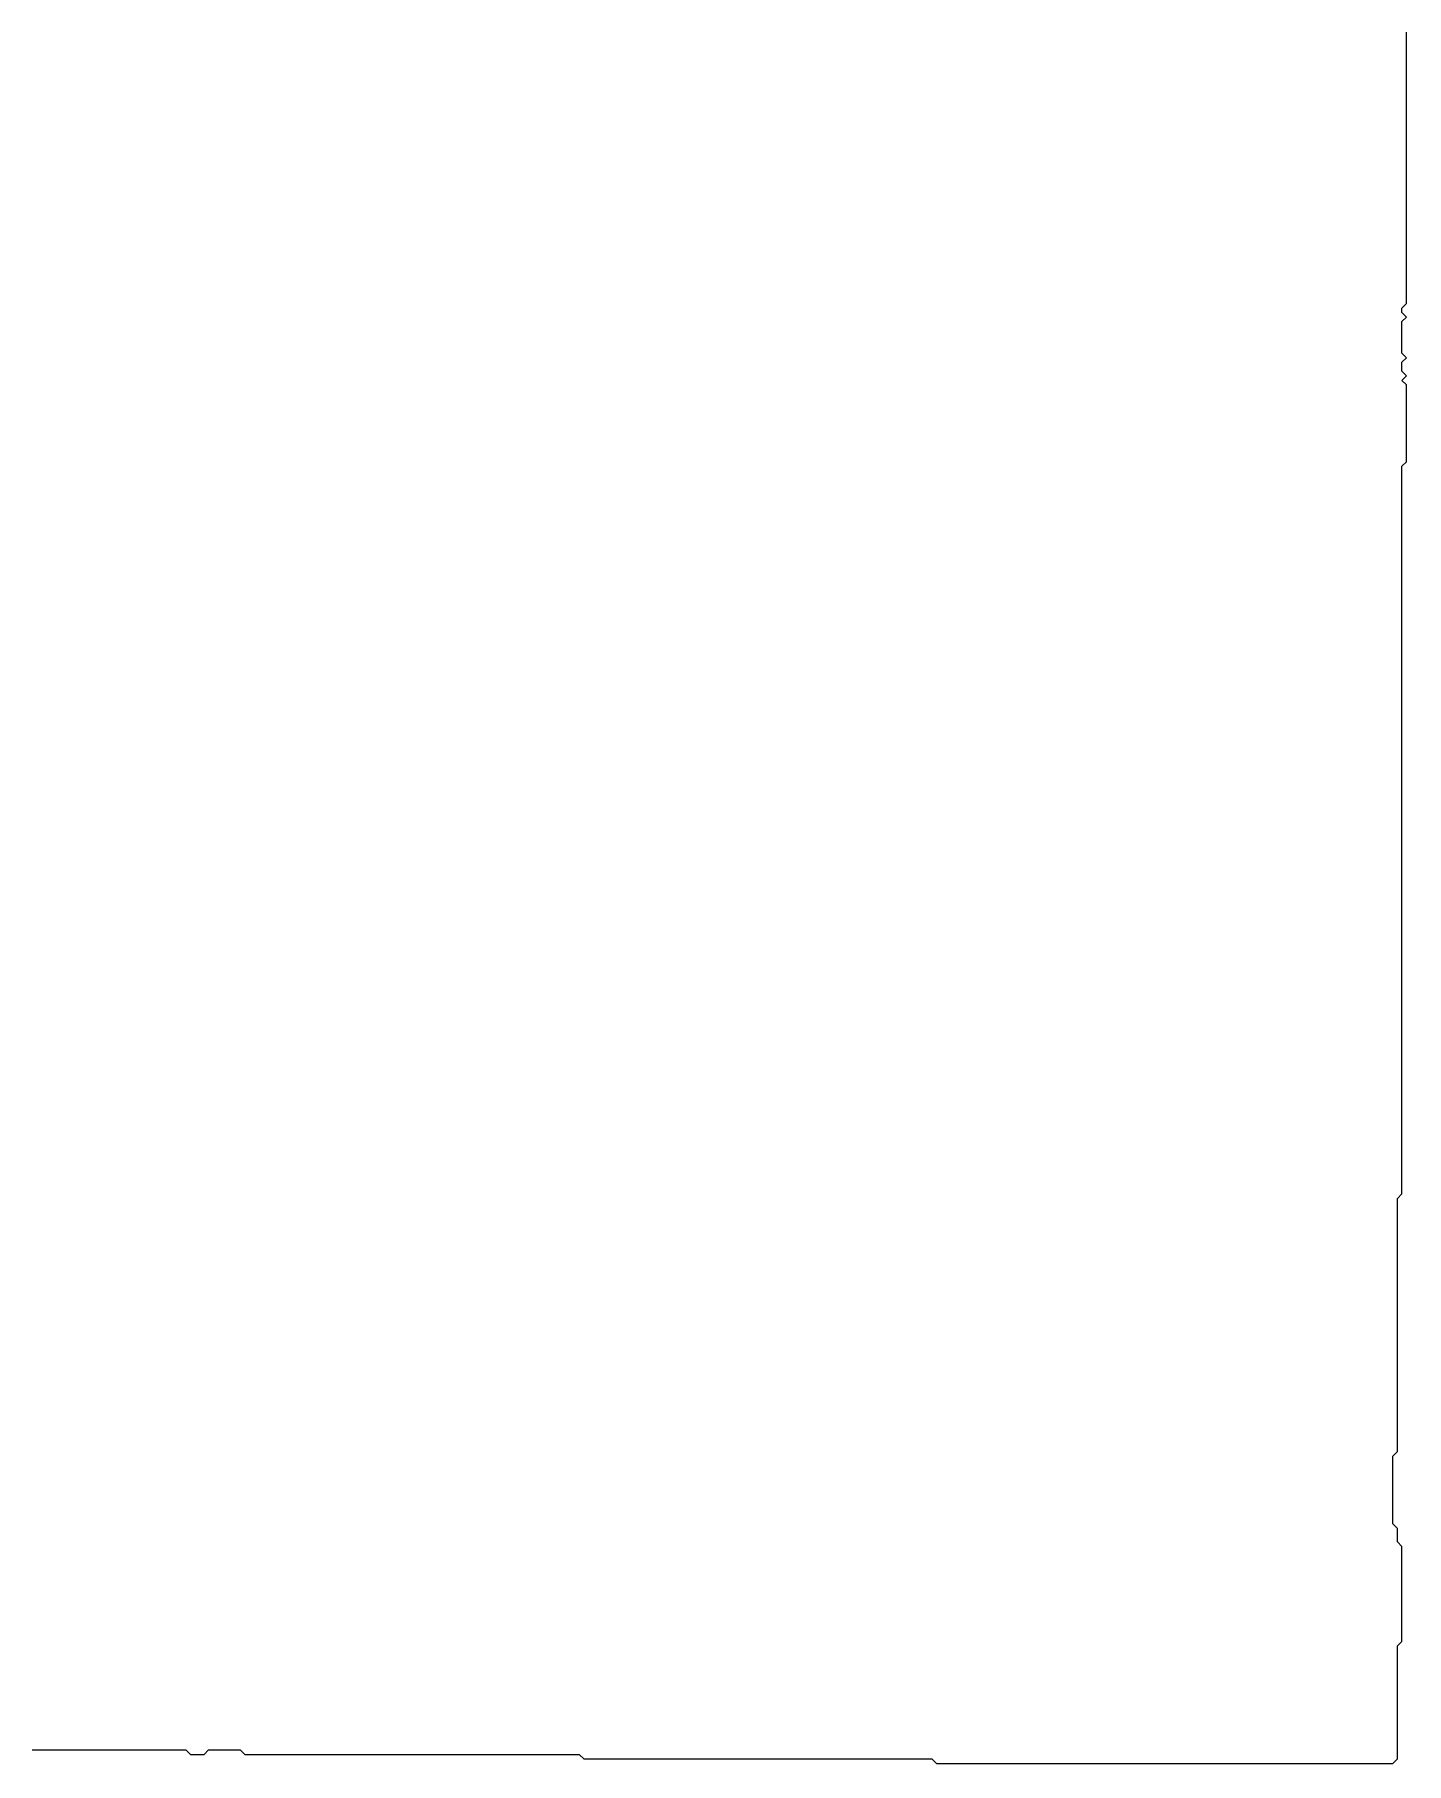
# Model space of a CAD drawing. Extents: x 10 to 111, y 342 to 467.
# Drawn here: x 60.4 to 110.1, y 341.6 to 404.2 of the extents above; entities that cross this region are included whole.
import ezdxf

# ---------------------------------------------------------------- set-up
doc = ezdxf.new("R2010")
doc.units = 0

msp = doc.modelspace()

# ---------------------------------------------------------------- linework, layer by layer
at = {"layer": 'contour_0'}
for p, q in [((110.092, 404.161), (110.092, 404.325)), ((110.092, 403.997), (110.092, 404.161)), ((110.092, 403.834), (110.092, 403.997)), ((110.092, 403.67), (110.092, 403.834)), ((110.092, 403.506), (110.092, 403.67)), ((110.092, 403.342), (110.092, 403.506)), ((110.092, 403.178), (110.092, 403.342)), ((110.092, 403.014), (110.092, 403.178)), ((110.092, 402.851), (110.092, 403.014)), ((110.092, 402.687), (110.092, 402.851)), ((110.092, 402.523), (110.092, 402.687)), ((110.092, 402.359), (110.092, 402.523)), ((110.092, 402.195), (110.092, 402.359)), ((110.092, 402.031), (110.092, 402.195)), ((110.092, 401.868), (110.092, 402.031)), ((110.092, 401.704), (110.092, 401.868)), ((110.092, 401.54), (110.092, 401.704)), ((110.092, 401.376), (110.092, 401.54)), ((110.092, 401.212), (110.092, 401.376)), ((110.092, 401.048), (110.092, 401.212)), ((110.092, 400.885), (110.092, 401.048)), ((110.092, 400.721), (110.092, 400.885)), ((110.092, 400.557), (110.092, 400.721)), ((110.092, 400.393), (110.092, 400.557)), ((110.092, 400.229), (110.092, 400.393)), ((110.092, 400.066), (110.092, 400.229)), ((110.092, 399.902), (110.092, 400.066)), ((110.092, 399.738), (110.092, 399.902)), ((110.092, 399.574), (110.092, 399.738)), ((110.092, 399.41), (110.092, 399.574)), ((110.092, 399.246), (110.092, 399.41)), ((110.092, 399.083), (110.092, 399.246)), ((110.092, 398.919), (110.092, 399.083)), ((110.092, 398.755), (110.092, 398.919)), ((110.092, 398.591), (110.092, 398.755)), ((110.092, 398.427), (110.092, 398.591)), ((110.092, 398.263), (110.092, 398.427)), ((110.092, 398.1), (110.092, 398.263)), ((110.092, 397.936), (110.092, 398.1)), ((110.092, 397.772), (110.092, 397.936)), ((110.092, 397.608), (110.092, 397.772)), ((110.092, 397.444), (110.092, 397.608)), ((110.092, 397.28), (110.092, 397.444)), ((110.092, 397.117), (110.092, 397.28)), ((110.092, 396.953), (110.092, 397.117)), ((110.092, 396.789), (110.092, 396.953)), ((110.092, 396.625), (110.092, 396.789)), ((110.092, 396.461), (110.092, 396.625)), ((110.092, 396.298), (110.092, 396.461)), ((110.092, 396.134), (110.092, 396.298)), ((110.092, 395.97), (110.092, 396.134)), ((110.092, 395.806), (110.092, 395.97)), ((110.092, 395.642), (110.092, 395.806)), ((110.092, 395.478), (110.092, 395.642)), ((110.092, 395.315), (110.092, 395.478)), ((110.092, 395.151), (110.092, 395.315)), ((110.092, 394.987), (110.092, 395.151)), ((110.092, 394.823), (110.092, 394.987)), ((110.092, 394.659), (110.092, 394.823)), ((109.928, 394.332), (110.092, 394.495)), ((109.928, 394.168), (109.928, 394.332)), ((110.092, 394.004), (109.928, 394.168)), ((110.092, 394.495), (110.092, 394.659)), ((109.928, 393.84), (110.092, 394.004)), ((109.928, 393.676), (109.928, 393.84)), ((109.928, 393.512), (109.928, 393.676)), ((109.928, 393.349), (109.928, 393.512)), ((109.928, 393.185), (109.928, 393.349)), ((109.928, 393.021), (109.928, 393.185)), ((109.928, 392.857), (109.928, 393.021)), ((109.928, 392.693), (109.928, 392.857)), ((110.092, 392.529), (109.928, 392.693)), ((109.928, 392.366), (110.092, 392.529)), ((109.928, 392.202), (109.928, 392.366)), ((109.928, 392.038), (109.928, 392.202)), ((110.092, 391.874), (109.928, 392.038)), ((109.928, 391.71), (110.092, 391.874)), ((110.092, 391.547), (109.928, 391.71)), ((110.092, 391.383), (110.092, 391.547)), ((110.092, 391.219), (110.092, 391.383)), ((110.092, 391.055), (110.092, 391.219)), ((110.092, 390.891), (110.092, 391.055)), ((110.092, 390.727), (110.092, 390.891)), ((110.092, 390.564), (110.092, 390.727)), ((110.092, 390.4), (110.092, 390.564)), ((110.092, 390.236), (110.092, 390.4)), ((110.092, 390.072), (110.092, 390.236)), ((110.092, 389.908), (110.092, 390.072)), ((110.092, 389.744), (110.092, 389.908)), ((110.092, 389.581), (110.092, 389.744)), ((110.092, 389.417), (110.092, 389.581)), ((110.092, 389.253), (110.092, 389.417)), ((110.092, 389.089), (110.092, 389.253)), ((109.928, 388.598), (110.092, 388.761)), ((109.928, 388.434), (109.928, 388.598)), ((110.092, 388.925), (110.092, 389.089)), ((110.092, 388.761), (110.092, 388.925)), ((109.928, 388.27), (109.928, 388.434)), ((109.928, 388.106), (109.928, 388.27)), ((109.928, 387.942), (109.928, 388.106)), ((109.928, 387.779), (109.928, 387.942)), ((109.928, 387.615), (109.928, 387.779)), ((109.928, 387.451), (109.928, 387.615)), ((109.928, 387.287), (109.928, 387.451)), ((109.928, 387.123), (109.928, 387.287)), ((109.928, 386.959), (109.928, 387.123)), ((109.928, 386.796), (109.928, 386.959)), ((109.928, 386.632), (109.928, 386.796)), ((109.928, 386.468), (109.928, 386.632)), ((109.928, 386.304), (109.928, 386.468)), ((109.928, 386.14), (109.928, 386.304)), ((109.928, 385.976), (109.928, 386.14)), ((109.928, 385.813), (109.928, 385.976)), ((109.928, 385.649), (109.928, 385.813)), ((109.928, 385.485), (109.928, 385.649)), ((109.928, 385.321), (109.928, 385.485)), ((109.928, 385.157), (109.928, 385.321)), ((109.928, 384.993), (109.928, 385.157)), ((109.928, 384.83), (109.928, 384.993)), ((109.928, 384.666), (109.928, 384.83)), ((109.928, 384.502), (109.928, 384.666)), ((109.928, 384.338), (109.928, 384.502)), ((109.928, 384.174), (109.928, 384.338)), ((109.928, 384.01), (109.928, 384.174)), ((109.928, 383.847), (109.928, 384.01)), ((109.928, 383.683), (109.928, 383.847)), ((109.928, 383.519), (109.928, 383.683)), ((109.928, 383.355), (109.928, 383.519)), ((109.928, 383.191), (109.928, 383.355)), ((109.928, 383.028), (109.928, 383.191)), ((109.928, 382.864), (109.928, 383.028)), ((109.928, 382.7), (109.928, 382.864)), ((109.928, 382.536), (109.928, 382.7)), ((109.928, 382.372), (109.928, 382.536)), ((109.928, 382.208), (109.928, 382.372)), ((109.928, 382.045), (109.928, 382.208)), ((109.928, 381.881), (109.928, 382.045)), ((109.928, 381.717), (109.928, 381.881)), ((109.928, 381.553), (109.928, 381.717)), ((109.928, 381.389), (109.928, 381.553)), ((109.928, 381.225), (109.928, 381.389)), ((109.928, 381.062), (109.928, 381.225)), ((109.928, 380.898), (109.928, 381.062)), ((109.928, 380.734), (109.928, 380.898)), ((109.928, 380.57), (109.928, 380.734)), ((109.928, 380.406), (109.928, 380.57)), ((109.928, 380.242), (109.928, 380.406)), ((109.928, 380.079), (109.928, 380.242)), ((109.928, 379.915), (109.928, 380.079)), ((109.928, 379.751), (109.928, 379.915)), ((109.928, 379.587), (109.928, 379.751)), ((109.928, 379.423), (109.928, 379.587)), ((109.928, 379.26), (109.928, 379.423)), ((109.928, 379.096), (109.928, 379.26)), ((109.928, 378.932), (109.928, 379.096)), ((109.928, 378.768), (109.928, 378.932)), ((109.928, 378.604), (109.928, 378.768)), ((109.928, 378.44), (109.928, 378.604)), ((109.928, 378.277), (109.928, 378.44)), ((109.928, 378.113), (109.928, 378.277)), ((109.928, 377.949), (109.928, 378.113)), ((109.928, 377.785), (109.928, 377.949)), ((109.928, 377.621), (109.928, 377.785)), ((109.928, 377.457), (109.928, 377.621)), ((109.928, 377.294), (109.928, 377.457)), ((109.928, 377.13), (109.928, 377.294)), ((109.928, 376.966), (109.928, 377.13)), ((109.928, 376.802), (109.928, 376.966)), ((109.928, 376.638), (109.928, 376.802)), ((109.928, 376.474), (109.928, 376.638)), ((109.928, 376.311), (109.928, 376.474)), ((109.928, 376.147), (109.928, 376.311)), ((109.928, 375.983), (109.928, 376.147)), ((109.928, 375.819), (109.928, 375.983)), ((109.928, 375.655), (109.928, 375.819)), ((109.928, 375.491), (109.928, 375.655)), ((109.928, 375.328), (109.928, 375.491)), ((109.928, 375.164), (109.928, 375.328)), ((109.928, 375), (109.928, 375.164)), ((109.928, 374.836), (109.928, 375)), ((109.928, 374.672), (109.928, 374.836)), ((109.928, 374.509), (109.928, 374.672)), ((109.928, 374.345), (109.928, 374.509)), ((109.928, 374.181), (109.928, 374.345)), ((109.928, 374.017), (109.928, 374.181)), ((109.928, 373.853), (109.928, 374.017)), ((109.928, 373.689), (109.928, 373.853)), ((109.928, 373.526), (109.928, 373.689)), ((109.928, 373.362), (109.928, 373.526)), ((109.928, 373.198), (109.928, 373.362)), ((109.928, 373.034), (109.928, 373.198)), ((109.928, 372.87), (109.928, 373.034)), ((109.928, 372.706), (109.928, 372.87)), ((109.928, 372.543), (109.928, 372.706)), ((109.928, 372.379), (109.928, 372.543)), ((109.928, 372.215), (109.928, 372.379)), ((109.928, 372.051), (109.928, 372.215)), ((109.928, 371.887), (109.928, 372.051)), ((109.928, 371.723), (109.928, 371.887)), ((109.928, 371.56), (109.928, 371.723)), ((109.928, 371.396), (109.928, 371.56)), ((109.928, 371.232), (109.928, 371.396)), ((109.928, 371.068), (109.928, 371.232)), ((109.928, 370.904), (109.928, 371.068)), ((109.928, 370.74), (109.928, 370.904)), ((109.928, 370.577), (109.928, 370.74)), ((109.928, 370.413), (109.928, 370.577)), ((109.928, 370.249), (109.928, 370.413)), ((109.928, 370.085), (109.928, 370.249)), ((109.928, 369.921), (109.928, 370.085)), ((109.928, 369.758), (109.928, 369.921)), ((109.928, 369.594), (109.928, 369.758)), ((109.928, 369.43), (109.928, 369.594)), ((109.928, 369.266), (109.928, 369.43)), ((109.928, 369.102), (109.928, 369.266)), ((109.928, 368.938), (109.928, 369.102)), ((109.928, 368.775), (109.928, 368.938)), ((109.928, 368.611), (109.928, 368.775)), ((109.928, 368.447), (109.928, 368.611)), ((109.928, 368.283), (109.928, 368.447)), ((109.928, 368.119), (109.928, 368.283)), ((109.928, 367.955), (109.928, 368.119)), ((109.928, 367.792), (109.928, 367.955)), ((109.928, 367.628), (109.928, 367.792)), ((109.928, 367.464), (109.928, 367.628)), ((109.928, 367.3), (109.928, 367.464)), ((109.928, 367.136), (109.928, 367.3)), ((109.928, 366.972), (109.928, 367.136)), ((109.928, 366.809), (109.928, 366.972)), ((109.928, 366.645), (109.928, 366.809)), ((109.928, 366.481), (109.928, 366.645)), ((109.928, 366.317), (109.928, 366.481)), ((109.928, 366.153), (109.928, 366.317)), ((109.928, 365.99), (109.928, 366.153)), ((109.928, 365.826), (109.928, 365.99)), ((109.928, 365.662), (109.928, 365.826)), ((109.928, 365.498), (109.928, 365.662)), ((109.928, 365.334), (109.928, 365.498)), ((109.928, 365.17), (109.928, 365.334)), ((109.928, 365.007), (109.928, 365.17)), ((109.928, 364.843), (109.928, 365.007)), ((109.928, 364.679), (109.928, 364.843)), ((109.928, 364.515), (109.928, 364.679)), ((109.928, 364.351), (109.928, 364.515)), ((109.928, 364.187), (109.928, 364.351)), ((109.928, 364.024), (109.928, 364.187)), ((109.928, 363.86), (109.928, 364.024)), ((109.928, 363.696), (109.928, 363.86)), ((109.928, 363.532), (109.928, 363.696)), ((109.928, 363.368), (109.928, 363.532)), ((109.928, 363.204), (109.928, 363.368)), ((109.928, 363.041), (109.928, 363.204)), ((109.928, 362.877), (109.928, 363.041)), ((109.928, 362.713), (109.928, 362.877)), ((109.764, 362.058), (109.928, 362.221)), ((109.928, 362.549), (109.928, 362.713)), ((109.928, 362.385), (109.928, 362.549)), ((109.928, 362.221), (109.928, 362.385)), ((109.764, 361.894), (109.764, 362.058)), ((109.764, 361.73), (109.764, 361.894)), ((109.764, 361.566), (109.764, 361.73)), ((109.764, 361.402), (109.764, 361.566)), ((109.764, 361.239), (109.764, 361.402)), ((109.764, 361.075), (109.764, 361.239)), ((109.764, 360.911), (109.764, 361.075)), ((109.764, 360.747), (109.764, 360.911)), ((109.764, 360.583), (109.764, 360.747)), ((109.764, 360.419), (109.764, 360.583)), ((109.764, 360.256), (109.764, 360.419)), ((109.764, 360.092), (109.764, 360.256)), ((109.764, 359.928), (109.764, 360.092)), ((109.764, 359.764), (109.764, 359.928)), ((109.764, 359.6), (109.764, 359.764)), ((109.764, 359.436), (109.764, 359.6)), ((109.764, 359.273), (109.764, 359.436)), ((109.764, 359.109), (109.764, 359.273)), ((109.764, 358.945), (109.764, 359.109)), ((109.764, 358.781), (109.764, 358.945)), ((109.764, 358.617), (109.764, 358.781)), ((109.764, 358.453), (109.764, 358.617)), ((109.764, 358.29), (109.764, 358.453)), ((109.764, 358.126), (109.764, 358.29)), ((109.764, 357.962), (109.764, 358.126)), ((109.764, 357.798), (109.764, 357.962)), ((109.764, 357.634), (109.764, 357.798)), ((109.764, 357.471), (109.764, 357.634)), ((109.764, 357.307), (109.764, 357.471)), ((109.764, 357.143), (109.764, 357.307)), ((109.764, 356.979), (109.764, 357.143)), ((109.764, 356.815), (109.764, 356.979)), ((109.764, 356.651), (109.764, 356.815)), ((109.764, 356.488), (109.764, 356.651)), ((109.764, 356.324), (109.764, 356.488)), ((109.764, 356.16), (109.764, 356.324)), ((109.764, 355.996), (109.764, 356.16)), ((109.764, 355.832), (109.764, 355.996)), ((109.764, 355.668), (109.764, 355.832)), ((109.764, 355.505), (109.764, 355.668)), ((109.764, 355.341), (109.764, 355.505)), ((109.764, 355.177), (109.764, 355.341)), ((109.764, 355.013), (109.764, 355.177)), ((109.764, 354.849), (109.764, 355.013)), ((109.764, 354.685), (109.764, 354.849)), ((109.764, 354.522), (109.764, 354.685)), ((109.764, 354.358), (109.764, 354.522)), ((109.764, 354.194), (109.764, 354.358)), ((109.764, 354.03), (109.764, 354.194)), ((109.764, 353.866), (109.764, 354.03)), ((109.764, 353.702), (109.764, 353.866)), ((109.764, 353.539), (109.764, 353.702)), ((109.764, 353.375), (109.764, 353.539)), ((109.6, 352.72), (109.764, 352.883)), ((109.764, 353.211), (109.764, 353.375)), ((109.764, 353.047), (109.764, 353.211)), ((109.764, 352.883), (109.764, 353.047)), ((109.6, 352.556), (109.6, 352.72)), ((109.6, 352.392), (109.6, 352.556)), ((109.6, 352.228), (109.6, 352.392)), ((109.6, 352.064), (109.6, 352.228)), ((109.6, 351.9), (109.6, 352.064)), ((109.6, 351.737), (109.6, 351.9)), ((109.6, 351.573), (109.6, 351.737)), ((109.6, 351.409), (109.6, 351.573)), ((109.6, 351.245), (109.6, 351.409)), ((109.6, 351.081), (109.6, 351.245)), ((109.6, 350.917), (109.6, 351.081)), ((109.6, 350.754), (109.6, 350.917)), ((109.6, 350.59), (109.6, 350.754)), ((109.6, 350.426), (109.6, 350.59)), ((109.6, 350.262), (109.6, 350.426)), ((109.764, 350.098), (109.6, 350.262)), ((109.764, 349.934), (109.764, 350.098)), ((109.764, 349.771), (109.764, 349.934)), ((109.764, 349.607), (109.764, 349.771)), ((109.928, 349.443), (109.764, 349.607)), ((109.928, 349.279), (109.928, 349.443)), ((109.928, 349.115), (109.928, 349.279)), ((109.928, 348.952), (109.928, 349.115)), ((109.928, 348.788), (109.928, 348.952)), ((109.928, 348.624), (109.928, 348.788)), ((109.928, 348.46), (109.928, 348.624)), ((109.928, 348.296), (109.928, 348.46)), ((109.928, 348.132), (109.928, 348.296)), ((109.928, 347.969), (109.928, 348.132)), ((109.928, 347.805), (109.928, 347.969)), ((109.928, 347.641), (109.928, 347.805)), ((109.928, 347.477), (109.928, 347.641)), ((109.928, 347.313), (109.928, 347.477)), ((109.928, 347.149), (109.928, 347.313)), ((109.928, 346.986), (109.928, 347.149)), ((109.928, 346.822), (109.928, 346.986)), ((109.928, 346.658), (109.928, 346.822)), ((109.928, 346.494), (109.928, 346.658)), ((109.764, 345.839), (109.928, 346.003)), ((109.928, 346.33), (109.928, 346.494)), ((109.928, 346.166), (109.928, 346.33)), ((109.928, 346.003), (109.928, 346.166)), ((109.764, 345.675), (109.764, 345.839)), ((109.764, 345.511), (109.764, 345.675)), ((109.764, 345.347), (109.764, 345.511)), ((109.764, 345.183), (109.764, 345.347)), ((109.764, 345.02), (109.764, 345.183)), ((109.764, 344.856), (109.764, 345.02)), ((109.764, 344.692), (109.764, 344.856)), ((109.764, 344.528), (109.764, 344.692)), ((109.764, 344.364), (109.764, 344.528)), ((109.764, 344.201), (109.764, 344.364)), ((109.764, 344.037), (109.764, 344.201)), ((109.764, 343.873), (109.764, 344.037)), ((109.764, 343.709), (109.764, 343.873)), ((109.764, 343.545), (109.764, 343.709)), ((109.764, 343.381), (109.764, 343.545)), ((109.764, 343.218), (109.764, 343.381)), ((109.764, 343.054), (109.764, 343.218)), ((109.764, 342.89), (109.764, 343.054)), ((109.764, 342.726), (109.764, 342.89)), ((109.764, 342.562), (109.764, 342.726)), ((109.764, 342.398), (109.764, 342.562)), ((109.764, 342.235), (109.764, 342.398)), ((109.764, 342.071), (109.764, 342.235)), ((60.288, 342.071), (60.452, 342.071)), ((60.452, 342.071), (60.616, 342.071)), ((60.616, 342.071), (60.78, 342.071)), ((60.78, 342.071), (60.944, 342.071)), ((60.944, 342.071), (61.107, 342.071)), ((61.107, 342.071), (61.271, 342.071)), ((61.271, 342.071), (61.435, 342.071)), ((61.435, 342.071), (61.599, 342.071)), ((61.599, 342.071), (61.763, 342.071)), ((61.763, 342.071), (61.927, 342.071)), ((61.927, 342.071), (62.09, 342.071)), ((62.09, 342.071), (62.254, 342.071)), ((62.254, 342.071), (62.418, 342.071)), ((62.418, 342.071), (62.582, 342.071)), ((62.582, 342.071), (62.746, 342.071)), ((62.746, 342.071), (62.91, 342.071)), ((62.91, 342.071), (63.073, 342.071)), ((63.073, 342.071), (63.237, 342.071)), ((63.237, 342.071), (63.401, 342.071)), ((63.401, 342.071), (63.565, 342.071)), ((63.565, 342.071), (63.729, 342.071)), ((63.729, 342.071), (63.893, 342.071)), ((63.893, 342.071), (64.056, 342.071)), ((64.056, 342.071), (64.22, 342.071)), ((64.22, 342.071), (64.384, 342.071)), ((64.384, 342.071), (64.548, 342.071)), ((64.548, 342.071), (64.712, 342.071)), ((64.712, 342.071), (64.875, 342.071)), ((64.875, 342.071), (65.039, 342.071)), ((65.039, 342.071), (65.203, 342.071)), ((65.203, 342.071), (65.367, 342.071)), ((65.367, 342.071), (65.531, 342.071)), ((65.531, 342.071), (65.695, 342.071)), ((65.695, 342.071), (65.858, 342.071)), ((65.858, 342.071), (66.022, 341.907)), ((66.022, 341.907), (66.186, 341.907)), ((66.186, 341.907), (66.35, 341.907)), ((66.35, 341.907), (66.514, 341.907)), ((66.514, 341.907), (66.678, 342.071)), ((66.678, 342.071), (66.841, 342.071)), ((66.841, 342.071), (67.005, 342.071)), ((67.005, 342.071), (67.169, 342.071)), ((67.169, 342.071), (67.333, 342.071)), ((67.333, 342.071), (67.497, 342.071)), ((67.497, 342.071), (67.661, 342.071)), ((67.661, 342.071), (67.824, 342.071)), ((67.824, 342.071), (67.988, 341.907)), ((67.988, 341.907), (68.152, 341.907)), ((68.152, 341.907), (68.316, 341.907)), ((68.316, 341.907), (68.48, 341.907)), ((68.48, 341.907), (68.644, 341.907)), ((68.644, 341.907), (68.807, 341.907)), ((68.807, 341.907), (68.971, 341.907)), ((68.971, 341.907), (69.135, 341.907)), ((69.135, 341.907), (69.299, 341.907)), ((69.299, 341.907), (69.463, 341.907)), ((69.463, 341.907), (69.626, 341.907)), ((69.626, 341.907), (69.79, 341.907)), ((69.79, 341.907), (69.954, 341.907)), ((69.954, 341.907), (70.118, 341.907)), ((70.118, 341.907), (70.282, 341.907)), ((70.282, 341.907), (70.446, 341.907)), ((70.446, 341.907), (70.609, 341.907)), ((70.609, 341.907), (70.773, 341.907)), ((70.773, 341.907), (70.937, 341.907)), ((70.937, 341.907), (71.101, 341.907)), ((71.101, 341.907), (71.265, 341.907)), ((71.265, 341.907), (71.429, 341.907)), ((71.429, 341.907), (71.592, 341.907)), ((71.592, 341.907), (71.756, 341.907)), ((71.756, 341.907), (71.92, 341.907)), ((71.92, 341.907), (72.084, 341.907)), ((72.084, 341.907), (72.248, 341.907)), ((72.248, 341.907), (72.412, 341.907)), ((72.412, 341.907), (72.575, 341.907)), ((72.575, 341.907), (72.739, 341.907)), ((72.739, 341.907), (72.903, 341.907)), ((72.903, 341.907), (73.067, 341.907)), ((73.067, 341.907), (73.231, 341.907)), ((73.231, 341.907), (73.394, 341.907)), ((73.394, 341.907), (73.558, 341.907)), ((73.558, 341.907), (73.722, 341.907)), ((73.722, 341.907), (73.886, 341.907)), ((73.886, 341.907), (74.05, 341.907)), ((74.05, 341.907), (74.214, 341.907)), ((74.214, 341.907), (74.377, 341.907)), ((74.377, 341.907), (74.541, 341.907)), ((74.541, 341.907), (74.705, 341.907)), ((74.705, 341.907), (74.869, 341.907)), ((74.869, 341.907), (75.033, 341.907)), ((75.033, 341.907), (75.197, 341.907)), ((75.197, 341.907), (75.36, 341.907)), ((75.36, 341.907), (75.524, 341.907)), ((75.524, 341.907), (75.688, 341.907)), ((75.688, 341.907), (75.852, 341.907)), ((75.852, 341.907), (76.016, 341.907)), ((76.016, 341.907), (76.18, 341.907)), ((76.18, 341.907), (76.343, 341.907)), ((76.343, 341.907), (76.507, 341.907)), ((76.507, 341.907), (76.671, 341.907)), ((76.671, 341.907), (76.835, 341.907)), ((76.835, 341.907), (76.999, 341.907)), ((76.999, 341.907), (77.163, 341.907)), ((77.163, 341.907), (77.326, 341.907)), ((77.326, 341.907), (77.49, 341.907)), ((77.49, 341.907), (77.654, 341.907)), ((77.654, 341.907), (77.818, 341.907)), ((77.818, 341.907), (77.982, 341.907)), ((77.982, 341.907), (78.145, 341.907)), ((78.145, 341.907), (78.309, 341.907)), ((78.309, 341.907), (78.473, 341.907)), ((78.473, 341.907), (78.637, 341.907)), ((78.637, 341.907), (78.801, 341.907)), ((78.801, 341.907), (78.965, 341.907)), ((78.965, 341.907), (79.128, 341.907)), ((79.128, 341.907), (79.292, 341.907)), ((79.292, 341.907), (79.456, 341.907)), ((79.456, 341.907), (79.62, 341.907)), ((79.62, 341.907), (79.784, 341.907)), ((79.784, 341.907), (79.948, 341.907)), ((79.948, 341.907), (80.111, 341.907)), ((80.111, 341.907), (80.275, 341.743)), ((80.275, 341.743), (80.439, 341.743)), ((80.439, 341.743), (80.603, 341.743)), ((80.603, 341.743), (80.767, 341.743)), ((80.767, 341.743), (80.931, 341.743)), ((80.931, 341.743), (81.094, 341.743)), ((81.094, 341.743), (81.258, 341.743)), ((81.258, 341.743), (81.422, 341.743)), ((81.422, 341.743), (81.586, 341.743)), ((81.586, 341.743), (81.75, 341.743)), ((81.75, 341.743), (81.913, 341.743)), ((81.913, 341.743), (82.077, 341.743)), ((82.077, 341.743), (82.241, 341.743)), ((82.241, 341.743), (82.405, 341.743)), ((82.405, 341.743), (82.569, 341.743)), ((82.569, 341.743), (82.733, 341.743)), ((82.733, 341.743), (82.896, 341.743)), ((82.896, 341.743), (83.06, 341.743)), ((83.06, 341.743), (83.224, 341.743)), ((83.224, 341.743), (83.388, 341.743)), ((83.388, 341.743), (83.552, 341.743)), ((83.552, 341.743), (83.716, 341.743)), ((83.716, 341.743), (83.879, 341.743)), ((83.879, 341.743), (84.043, 341.743)), ((84.043, 341.743), (84.207, 341.743)), ((84.207, 341.743), (84.371, 341.743)), ((84.371, 341.743), (84.535, 341.743)), ((84.535, 341.743), (84.699, 341.743)), ((84.699, 341.743), (84.862, 341.743)), ((84.862, 341.743), (85.026, 341.743)), ((85.026, 341.743), (85.19, 341.743)), ((85.19, 341.743), (85.354, 341.743)), ((85.354, 341.743), (85.518, 341.743)), ((85.518, 341.743), (85.682, 341.743)), ((85.682, 341.743), (85.845, 341.743)), ((85.845, 341.743), (86.009, 341.743)), ((86.009, 341.743), (86.173, 341.743)), ((86.173, 341.743), (86.337, 341.743)), ((86.337, 341.743), (86.501, 341.743)), ((86.501, 341.743), (86.664, 341.743)), ((86.664, 341.743), (86.828, 341.743)), ((86.828, 341.743), (86.992, 341.743)), ((86.992, 341.743), (87.156, 341.743)), ((87.156, 341.743), (87.32, 341.743)), ((87.32, 341.743), (87.484, 341.743)), ((87.484, 341.743), (87.647, 341.743)), ((87.647, 341.743), (87.811, 341.743)), ((87.811, 341.743), (87.975, 341.743)), ((87.975, 341.743), (88.139, 341.743)), ((88.139, 341.743), (88.303, 341.743)), ((88.303, 341.743), (88.467, 341.743)), ((88.467, 341.743), (88.63, 341.743)), ((88.63, 341.743), (88.794, 341.743)), ((88.794, 341.743), (88.958, 341.743)), ((88.958, 341.743), (89.122, 341.743)), ((89.122, 341.743), (89.286, 341.743)), ((89.286, 341.743), (89.45, 341.743)), ((89.45, 341.743), (89.613, 341.743)), ((89.613, 341.743), (89.777, 341.743)), ((89.777, 341.743), (89.941, 341.743)), ((89.941, 341.743), (90.105, 341.743)), ((90.105, 341.743), (90.269, 341.743)), ((90.269, 341.743), (90.433, 341.743)), ((90.433, 341.743), (90.596, 341.743)), ((90.596, 341.743), (90.76, 341.743)), ((90.76, 341.743), (90.924, 341.743)), ((90.924, 341.743), (91.088, 341.743)), ((91.088, 341.743), (91.252, 341.743)), ((91.252, 341.743), (91.415, 341.743)), ((91.415, 341.743), (91.579, 341.743)), ((91.579, 341.743), (91.743, 341.743)), ((91.743, 341.743), (91.907, 341.743)), ((91.907, 341.743), (92.071, 341.743)), ((92.071, 341.743), (92.235, 341.743)), ((92.235, 341.743), (92.398, 341.743)), ((92.398, 341.743), (92.562, 341.743)), ((92.562, 341.743), (92.726, 341.743)), ((92.726, 341.743), (92.89, 341.743)), ((92.89, 341.743), (93.054, 341.579)), ((93.054, 341.579), (93.218, 341.579)), ((93.218, 341.579), (93.381, 341.579)), ((93.381, 341.579), (93.545, 341.579)), ((93.545, 341.579), (93.709, 341.579)), ((93.709, 341.579), (93.873, 341.579)), ((93.873, 341.579), (94.037, 341.579)), ((94.037, 341.579), (94.201, 341.579)), ((94.201, 341.579), (94.364, 341.579)), ((94.364, 341.579), (94.528, 341.579)), ((94.528, 341.579), (94.692, 341.579)), ((94.692, 341.579), (94.856, 341.579)), ((94.856, 341.579), (95.02, 341.579)), ((95.02, 341.579), (95.183, 341.579)), ((95.183, 341.579), (95.347, 341.579)), ((95.347, 341.579), (95.511, 341.579)), ((95.511, 341.579), (95.675, 341.579)), ((95.675, 341.579), (95.839, 341.579)), ((95.839, 341.579), (96.003, 341.579)), ((96.003, 341.579), (96.166, 341.579)), ((96.166, 341.579), (96.33, 341.579)), ((96.33, 341.579), (96.494, 341.579)), ((96.494, 341.579), (96.658, 341.579)), ((96.658, 341.579), (96.822, 341.579)), ((96.822, 341.579), (96.986, 341.579)), ((96.986, 341.579), (97.149, 341.579)), ((97.149, 341.579), (97.313, 341.579)), ((97.313, 341.579), (97.477, 341.579)), ((97.477, 341.579), (97.641, 341.579)), ((97.641, 341.579), (97.805, 341.579)), ((97.805, 341.579), (97.969, 341.579)), ((97.969, 341.579), (98.132, 341.579)), ((98.132, 341.579), (98.296, 341.579)), ((98.296, 341.579), (98.46, 341.579)), ((98.46, 341.579), (98.624, 341.579)), ((98.624, 341.579), (98.788, 341.579)), ((98.788, 341.579), (98.952, 341.579)), ((98.952, 341.579), (99.115, 341.579)), ((99.115, 341.579), (99.279, 341.579)), ((99.279, 341.579), (99.443, 341.579)), ((99.443, 341.579), (99.607, 341.579)), ((99.607, 341.579), (99.771, 341.579)), ((99.771, 341.579), (99.934, 341.579)), ((99.934, 341.579), (100.098, 341.579)), ((100.098, 341.579), (100.262, 341.579)), ((100.262, 341.579), (100.426, 341.579)), ((100.426, 341.579), (100.59, 341.579)), ((100.59, 341.579), (100.754, 341.579)), ((100.754, 341.579), (100.917, 341.579)), ((100.917, 341.579), (101.081, 341.579)), ((101.081, 341.579), (101.245, 341.579)), ((101.245, 341.579), (101.409, 341.579)), ((101.409, 341.579), (101.573, 341.579)), ((101.573, 341.579), (101.737, 341.579)), ((101.737, 341.579), (101.9, 341.579)), ((101.9, 341.579), (102.064, 341.579)), ((102.064, 341.579), (102.228, 341.579)), ((102.228, 341.579), (102.392, 341.579)), ((102.392, 341.579), (102.556, 341.579)), ((102.556, 341.579), (102.72, 341.579)), ((102.72, 341.579), (102.883, 341.579)), ((102.883, 341.579), (103.047, 341.579)), ((103.047, 341.579), (103.211, 341.579)), ((103.211, 341.579), (103.375, 341.579)), ((103.375, 341.579), (103.539, 341.579)), ((103.539, 341.579), (103.702, 341.579)), ((103.702, 341.579), (103.866, 341.579)), ((103.866, 341.579), (104.03, 341.579)), ((104.03, 341.579), (104.194, 341.579)), ((104.194, 341.579), (104.358, 341.579)), ((104.358, 341.579), (104.522, 341.579)), ((104.522, 341.579), (104.685, 341.579)), ((104.685, 341.579), (104.849, 341.579)), ((104.849, 341.579), (105.013, 341.579)), ((105.013, 341.579), (105.177, 341.579)), ((105.177, 341.579), (105.341, 341.579)), ((105.341, 341.579), (105.505, 341.579)), ((105.505, 341.579), (105.668, 341.579)), ((105.668, 341.579), (105.832, 341.579)), ((105.832, 341.579), (105.996, 341.579)), ((105.996, 341.579), (106.16, 341.579)), ((106.16, 341.579), (106.324, 341.579)), ((106.324, 341.579), (106.488, 341.579)), ((106.488, 341.579), (106.651, 341.579)), ((106.651, 341.579), (106.815, 341.579)), ((106.815, 341.579), (106.979, 341.579)), ((106.979, 341.579), (107.143, 341.579)), ((107.143, 341.579), (107.307, 341.579)), ((107.307, 341.579), (107.471, 341.579)), ((107.471, 341.579), (107.634, 341.579)), ((107.634, 341.579), (107.798, 341.579)), ((107.798, 341.579), (107.962, 341.579)), ((107.962, 341.579), (108.126, 341.579)), ((108.126, 341.579), (108.29, 341.579)), ((108.29, 341.579), (108.453, 341.579)), ((108.453, 341.579), (108.617, 341.579)), ((108.617, 341.579), (108.781, 341.579)), ((108.781, 341.579), (108.945, 341.579)), ((108.945, 341.579), (109.109, 341.579)), ((109.109, 341.579), (109.273, 341.579)), ((109.273, 341.579), (109.436, 341.579)), ((109.436, 341.579), (109.6, 341.579)), ((109.6, 341.579), (109.764, 341.743)), ((109.764, 341.907), (109.764, 342.071)), ((109.764, 341.743), (109.764, 341.907))]:
    msp.add_line(p, q, dxfattribs=at)

doc.saveas('drawing.dxf')
